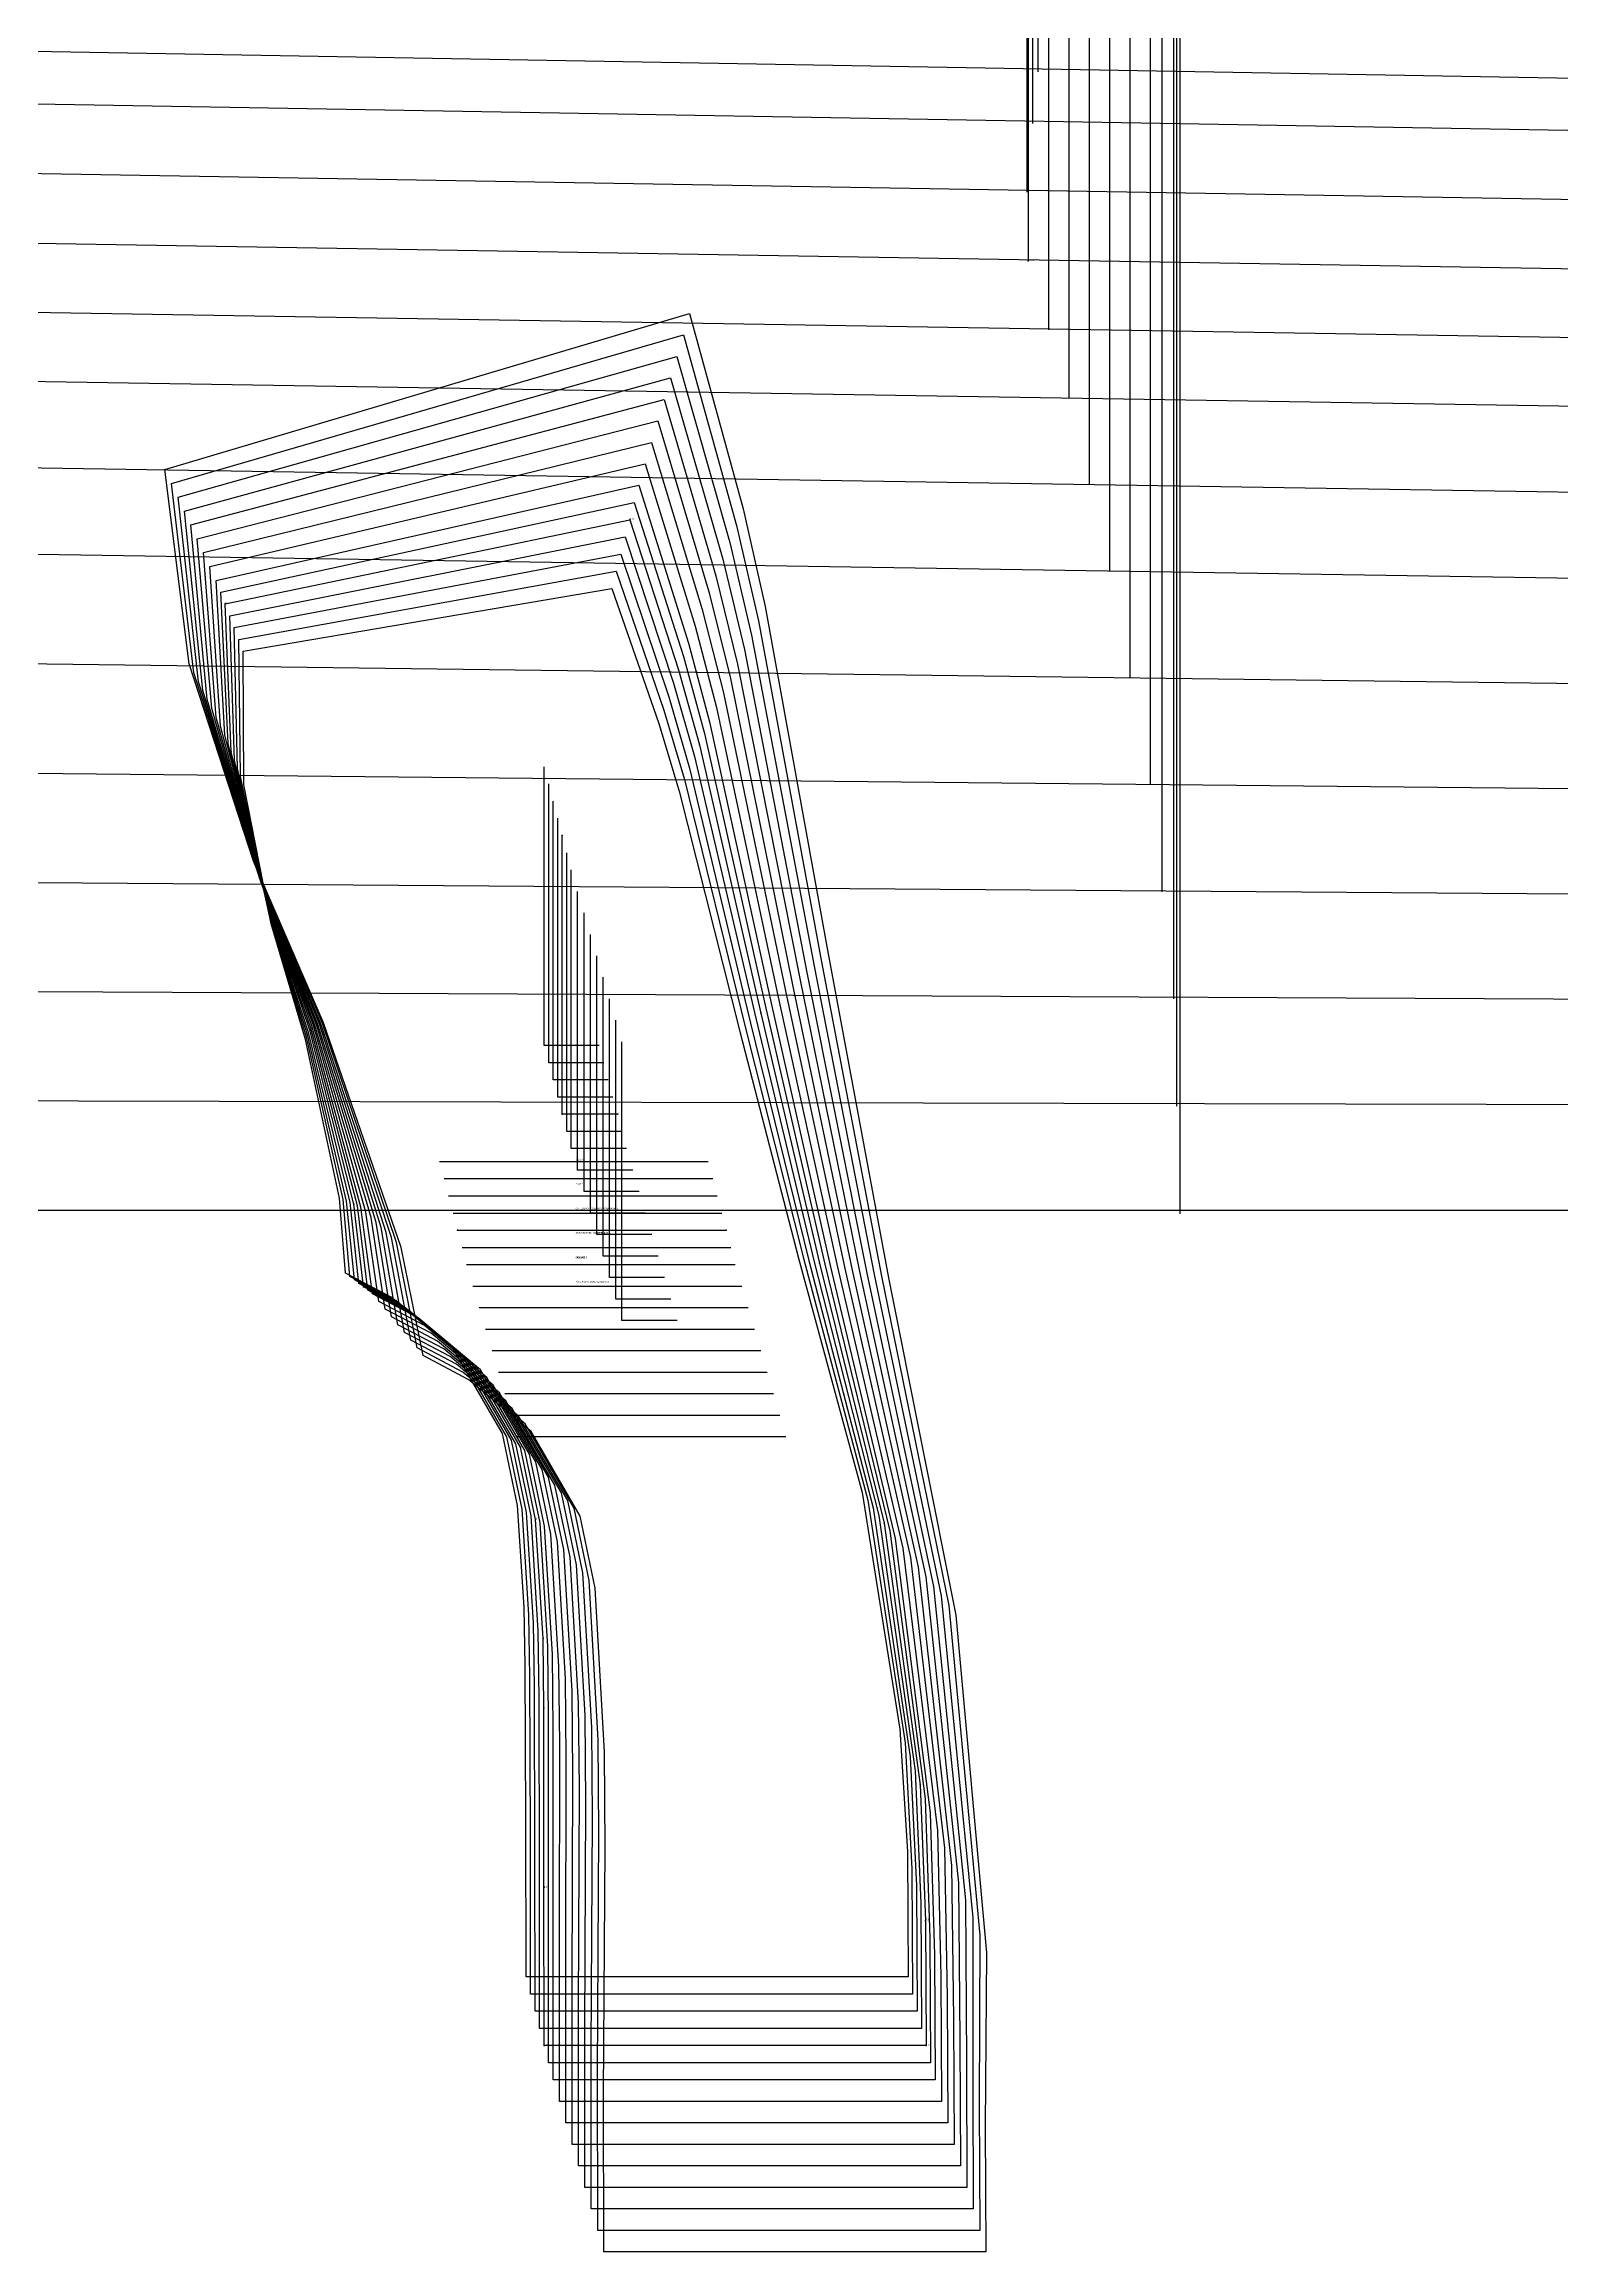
# Model space of a CAD drawing. Extents: x -42 to 1612, y -353 to 609.
# Drawn here: x 949.7 to 1170.3, y -352.7 to -31.7 of the extents above; entities that cross this region are included whole.
import ezdxf

# ---------------------------------------------------------------- set-up
doc = ezdxf.new("R2010")
doc.units = 0

# ---------------------------------------------------------------- blocks, each defined once
blk = doc.blocks.new('GMX732XS17SFR_44')
at = {"layer": '1'}
blk.add_lwpolyline([(1306.002, -38.9205), (1286.0021, -38.6995), (856.4499, -31.1786)], dxfattribs=at)
at = {"layer": '8'}
blk.add_line((1094.1559, 443.5755), (1094.1559, -35.7201), dxfattribs=at)
blk = doc.blocks.new('GMX732XS17SFR_46')
at = {"layer": '1'}
blk.add_lwpolyline([(1303.9624, -46.4211), (1283.9624, -46.2001), (846.9021, -38.6792)], dxfattribs=at)
at = {"layer": '8'}
blk.add_line((1093.3583, 451.0736), (1093.3583, -43.2182), dxfattribs=at)
blk = doc.blocks.new('GMX732XS17SFR_48')
at = {"layer": '1'}
blk.add_lwpolyline([(1302.0879, -56.4211), (1282.0879, -56.2001), (837.3517, -48.6792)], dxfattribs=at)
at = {"layer": '8'}
blk.add_line((1092.5582, 461.0736), (1092.5582, -53.2181), dxfattribs=at)
blk = doc.blocks.new('GMX732XS17SFR_50')
at = {"layer": '1'}
blk.add_lwpolyline([(1301.0388, -66.421), (1281.0389, -66.2001), (828.8021, -58.6791)], dxfattribs=at)
at = {"layer": '2'}
blk.add_point((1092.7588, -63.2181), dxfattribs=at)
at = {"layer": '8'}
blk.add_line((1092.7588, 471.0735), (1092.7588, -63.2181), dxfattribs=at)
at = {"layer": '2'}
blk.add_text('# 193', height=0.25, dxfattribs=at).set_placement((1092.7588, -63.2181))
blk = doc.blocks.new('GMX732XS17SFR_52')
at = {"layer": '1'}
blk.add_lwpolyline([(1302.7407, -76.421), (1282.7407, -76.2001), (823.0032, -68.6791)], dxfattribs=at)
at = {"layer": '8'}
blk.add_line((1095.7103, 481.0735), (1095.7103, -73.2181), dxfattribs=at)
blk = doc.blocks.new('GMX732XS17SFR_54')
at = {"layer": '1'}
blk.add_lwpolyline([(1304.4425, -86.421), (1284.4425, -86.2), (817.2044, -78.6791)], dxfattribs=at)
at = {"layer": '8'}
blk.add_line((1098.6618, 491.0735), (1098.6618, -83.2181), dxfattribs=at)
blk = doc.blocks.new('GMX732XS17SFR_56')
at = {"layer": '1'}
blk.add_lwpolyline([(1306.1443, -98.9203), (1286.1443, -98.6994), (811.4056, -91.1784)], dxfattribs=at)
at = {"layer": '8'}
blk.add_line((1101.6133, 503.5728), (1101.6133, -95.7174), dxfattribs=at)
blk = doc.blocks.new('GMX732XS17SFR_58')
at = {"layer": '1'}
blk.add_lwpolyline([(1307.8461, -111.4197), (1287.8461, -111.1987), (805.6068, -103.6778)], dxfattribs=at)
at = {"layer": '8'}
blk.add_line((1104.5648, 516.0722), (1104.5648, -108.2168), dxfattribs=at)
blk = doc.blocks.new('GMX732XS17SFR_60')
at = {"layer": '1'}
blk.add_lwpolyline([(1310.6959, -126.4209), (1290.696, -126.2), (798.5583, -119.9287)], dxfattribs=at)
at = {"layer": '8'}
blk.add_line((1107.5162, 531.65), (1107.5162, -123.7946), dxfattribs=at)
blk = doc.blocks.new('GMX732XS17SFR_62')
at = {"layer": '1'}
blk.add_lwpolyline([(1313.6423, -141.4222), (1293.6424, -141.2012), (791.5098, -136.1796)], dxfattribs=at)
at = {"layer": '8'}
blk.add_line((1110.4677, 547.2278), (1110.4677, -139.3724), dxfattribs=at)
blk = doc.blocks.new('GMX732XS17SFR_64')
at = {"layer": '1'}
blk.add_lwpolyline([(1316.604, -156.4234), (1296.604, -156.2024), (784.4613, -152.4305)], dxfattribs=at)
at = {"layer": '8'}
blk.add_line((1112.1695, 562.8056), (1112.1695, -154.9502), dxfattribs=at)
blk = doc.blocks.new('GMX732XS17SFR_66')
at = {"layer": '1'}
blk.add_lwpolyline([(1319.652, -171.4247), (1299.652, -171.2037), (777.4128, -168.6815)], dxfattribs=at)
at = {"layer": '8'}
blk.add_line((1113.8713, 578.3835), (1113.8713, -170.528), dxfattribs=at)
blk = doc.blocks.new('GMX732XS17SFR_68')
at = {"layer": '1'}
blk.add_lwpolyline([(1322.6035, -186.4259), (1302.6035, -186.2049), (770.3643, -184.9324)], dxfattribs=at)
at = {"layer": '8'}
blk.add_line((1114.3235, 593.9613), (1114.3235, -186.1059), dxfattribs=at)
blk = doc.blocks.new('GMX732XS17SFR_70')
at = {"layer": '1'}
blk.add_lwpolyline([(1325.5549, -201.5186), (1305.555, -201.2976), (763.3158, -201.2747)], dxfattribs=at)
at = {"layer": '8'}
blk.add_line((1114.7756, 609.4451), (1114.7756, -201.7751), dxfattribs=at)
blk = doc.blocks.new('GMX732XS17SI4_42')
at = {"layer": '1'}
for points in [[(978.6138, -119.9566), (1032.1849, -110.8431)], [(1032.1849, -110.8431), (1039.0531, -130.4824), (1042.0147, -140.3122), (1050.8844, -175.4709), (1059.3401, -208.2191), (1068.6187, -242.3008), (1074.1051, -276.6772), (1075.1897, -294.4978), (1075.2735, -312.7071)], [(993.4702, -210.3883), (992.5939, -199.4739), (987.6409, -176.4081), (982.6727, -159.6137), (978.6798, -139.4105), (978.6138, -119.9566)], [(1018.4994, -244.2007), (1016.2972, -233.7029), (1009.1624, -221.4398), (1000.1251, -213.8909), (993.4702, -210.3883)], [(1019.7262, -312.7071), (1019.7186, -289.748), (1019.6221, -267.556), (1019.4748, -258.9454), (1018.4994, -244.2007)], [(1075.2735, -312.7071), (1019.7262, -312.7071)]]:
    blk.add_lwpolyline(points, dxfattribs=at)
at = {"layer": '5'}
blk.add_line((1007.1456, -194.1576), (1046.2311, -194.1576), dxfattribs=at)
at = {"layer": '6'}
blk.add_line((1075.2735, -312.7071), (1019.7262, -312.7071), dxfattribs=at)
at = {"layer": '7'}
blk.add_line((1007.1456, -194.1576), (1046.2311, -194.1576), dxfattribs=at)
at = {"layer": '8'}
blk.add_lwpolyline([(1030.3841, -177.2971), (1022.3729, -177.2971), (1022.3729, -136.7663)], dxfattribs=at)
at = {"layer": '1'}
for s, p in [('SIZE: 42', (1026.9424, -208.2191)), ('Piece Name: GMX732XS17SI4', (1026.9424, -211.7751))]:
    blk.add_text(s, height=0.25, dxfattribs=at).set_placement(p)
blk = doc.blocks.new('GMX732XS17SI4_44')
at = {"layer": '1'}
for points in [[(977.9585, -118.2421), (1032.8403, -108.3438)], [(1032.8403, -108.3438), (1039.7668, -128.5317), (1042.7462, -138.6333), (1051.6312, -174.7521), (1060.1072, -208.3969), (1069.4188, -243.4133), (1074.8392, -278.7092), (1075.845, -296.9972), (1075.9288, -315.2064)], [(994.1256, -210.8886), (993.1146, -199.6974), (987.7984, -176.0779), (982.5279, -158.8948), (978.2252, -138.204), (977.9585, -118.2421)], [(1019.1547, -244.7011), (1016.9526, -234.2033), (1009.8177, -221.9402), (1000.7804, -214.3913), (994.1256, -210.8886)], [(1020.3815, -315.2064), (1020.3739, -292.2474), (1020.3003, -269.0826), (1020.1555, -260.0935), (1019.1547, -244.7011)], [(1075.9288, -315.2064), (1020.3815, -315.2064)]]:
    blk.add_lwpolyline(points, dxfattribs=at)
at = {"layer": '5'}
blk.add_line((1007.8009, -196.657), (1046.8865, -196.657), dxfattribs=at)
at = {"layer": '6'}
blk.add_line((1075.9288, -315.2064), (1020.3815, -315.2064), dxfattribs=at)
at = {"layer": '7'}
blk.add_line((1007.8009, -196.657), (1046.8865, -196.657), dxfattribs=at)
at = {"layer": '8'}
blk.add_lwpolyline([(1031.0394, -179.7965), (1023.0282, -179.7965), (1023.0282, -139.2657)], dxfattribs=at)
at = {"layer": '1'}
for s, p in [('SIZE: 44', (1026.9424, -208.2191)), ('Piece Name: GMX732XS17SI4', (1026.9424, -211.7751))]:
    blk.add_text(s, height=0.25, dxfattribs=at).set_placement(p)
blk = doc.blocks.new('GMX732XS17SI4_46')
at = {"layer": '1'}
for points in [[(977.3031, -116.5251), (1033.493, -105.8444)], [(1033.493, -105.8444), (1040.478, -126.581), (1043.4752, -136.9543), (1052.3754, -174.0332), (1060.8717, -208.5747), (1070.2189, -244.5258), (1075.5732, -280.7437), (1076.4978, -299.4965), (1076.5816, -317.7058)], [(994.7784, -211.389), (993.6328, -199.9209), (987.9534, -175.7477), (982.3806, -158.176), (977.768, -136.9975), (977.3031, -116.5251)], [(1019.8075, -245.2015), (1017.6053, -234.7037), (1010.4705, -222.4406), (1001.4332, -214.8917), (994.7784, -211.389)], [(1021.0343, -317.7058), (1021.0267, -294.7467), (1020.9734, -270.6091), (1020.8337, -261.2416), (1019.8075, -245.2015)], [(1076.5816, -317.7058), (1021.0343, -317.7058)]]:
    blk.add_lwpolyline(points, dxfattribs=at)
at = {"layer": '5'}
blk.add_line((1008.4537, -199.1564), (1047.5392, -199.1564), dxfattribs=at)
at = {"layer": '6'}
blk.add_line((1076.5816, -317.7058), (1021.0343, -317.7058), dxfattribs=at)
at = {"layer": '7'}
blk.add_line((1008.4537, -199.1564), (1047.5392, -199.1564), dxfattribs=at)
at = {"layer": '8'}
blk.add_lwpolyline([(1031.6922, -182.2959), (1023.681, -182.2959), (1023.681, -141.7651)], dxfattribs=at)
at = {"layer": '1'}
for s, p in [('SIZE: 46', (1026.9424, -208.2191)), ('Piece Name: GMX732XS17SI4', (1026.9424, -211.7751))]:
    blk.add_text(s, height=0.25, dxfattribs=at).set_placement(p)
blk = doc.blocks.new('GMX732XS17SI4_48')
at = {"layer": '1'}
for points in [[(976.6478, -114.8106), (1034.1483, -103.345)], [(1034.1483, -103.345), (1041.1918, -124.6302), (1044.2068, -135.2754), (1053.1221, -173.3144), (1061.6388, -208.7525), (1071.019, -245.6384), (1076.3073, -282.7757), (1077.1531, -301.9959), (1077.2369, -320.2052)], [(995.4337, -211.8894), (994.1535, -200.1444), (988.1109, -175.4175), (982.2358, -157.4572), (977.3133, -135.791), (976.6478, -114.8106)], [(1020.4628, -245.7019), (1018.2607, -235.2041), (1011.1258, -222.9409), (1002.0885, -215.3921), (995.4337, -211.8894)], [(1021.6897, -320.2052), (1021.682, -297.2461), (1021.6516, -272.1357), (1021.5144, -262.3897), (1020.4628, -245.7019)], [(1077.2369, -320.2052), (1021.6897, -320.2052)]]:
    blk.add_lwpolyline(points, dxfattribs=at)
at = {"layer": '5'}
blk.add_line((1009.109, -201.6557), (1048.1945, -201.6557), dxfattribs=at)
at = {"layer": '6'}
blk.add_line((1077.2369, -320.2052), (1021.6897, -320.2052), dxfattribs=at)
at = {"layer": '7'}
blk.add_line((1009.109, -201.6557), (1048.1945, -201.6557), dxfattribs=at)
at = {"layer": '8'}
blk.add_lwpolyline([(1032.3475, -184.7952), (1024.3363, -184.7952), (1024.3363, -144.2644)], dxfattribs=at)
at = {"layer": '1'}
for s, p in [('SIZE: 48', (1026.9424, -208.2191)), ('Piece Name: GMX732XS17SI4', (1026.9424, -211.7751))]:
    blk.add_text(s, height=0.25, dxfattribs=at).set_placement(p)
blk = doc.blocks.new('GMX732XS17SI4_50')
at = {"layer": '1'}
for points in [[(975.995, -113.0935), (1034.8037, -100.8457)], [(1034.8037, -100.8457), (1041.9081, -122.677), (1044.9383, -133.5939), (1053.8715, -172.5956), (1062.4084, -208.9277), (1071.8216, -246.7509), (1077.0439, -284.8077), (1077.8084, -304.4953), (1077.8922, -322.7045)], [(996.089, -212.3898), (994.6767, -200.368), (988.2683, -175.0873), (982.0936, -156.7384), (976.8612, -134.582), (975.995, -113.0935)], [(1021.1182, -246.2022), (1018.916, -235.7044), (1011.7811, -223.4413), (1002.7438, -215.8924), (996.089, -212.3898)], [(1022.345, -322.7045), (1022.3374, -299.7455), (1022.3297, -273.6597), (1022.1977, -263.5378), (1021.1182, -246.2022)], [(1077.8922, -322.7045), (1022.345, -322.7045)]]:
    blk.add_lwpolyline(points, dxfattribs=at)
at = {"layer": '2'}
for p in [(1034.8037, -100.8457), (1034.8037, -100.8457), (975.995, -113.0935), (975.995, -113.0935), (1024.9916, -146.7638), (1024.9916, -187.2946), (1033.0028, -187.2946), (1009.7644, -204.1551), (1048.8499, -204.1551), (996.089, -212.3898), (996.089, -212.3898), (1021.1182, -246.2022), (1021.1182, -246.2022), (1022.3297, -273.6597), (1022.345, -322.7045), (1077.8922, -322.7045), (1077.8922, -322.7045)]:
    blk.add_point(p, dxfattribs=at)
at = {"layer": '3'}
for p in [(1041.9081, -122.677), (976.8612, -134.582), (1044.9383, -133.5939), (982.0936, -156.7384), (1053.8715, -172.5956), (988.2683, -175.0873), (994.6767, -200.368), (1062.4084, -208.9277), (1002.7438, -215.8924), (1011.7811, -223.4413), (1018.916, -235.7044), (1071.8216, -246.7509), (1022.1977, -263.5378), (1077.0439, -284.8077), (1022.3374, -299.7455), (1077.8084, -304.4953)]:
    blk.add_point(p, dxfattribs=at)
at = {"layer": '4'}
for p in [(1021.1182, -246.2022, -3.998), (1021.1182, -246.2022, -3.998), (1022.345, -322.7045, -3.998)]:
    blk.add_point(p, dxfattribs=at)
at = {"layer": '5'}
blk.add_line((1009.7644, -204.1551), (1048.8499, -204.1551), dxfattribs=at)
at = {"layer": '6'}
blk.add_line((1077.8922, -322.7045), (1022.345, -322.7045), dxfattribs=at)
at = {"layer": '7'}
blk.add_line((1009.7644, -204.1551), (1048.8499, -204.1551), dxfattribs=at)
at = {"layer": '8'}
blk.add_lwpolyline([(1033.0028, -187.2946), (1024.9916, -187.2946), (1024.9916, -146.7638)], dxfattribs=at)
at = {"layer": '1'}
for s, p in [('SIZE: 50', (1026.9424, -193.9951)), ('Fabric: 2', (1026.9424, -197.5511)), ('CATEGORY: COLLAR STAND UP INTE', (1026.9424, -201.1071)), ('ANNOTATION: 1XINTERLINING', (1026.9424, -204.6631)), ('Quantity: 1', (1026.9424, -208.2191)), ('Piece Name: GMX732XS17SI4', (1026.9424, -211.7751))]:
    blk.add_text(s, height=0.25, dxfattribs=at).set_placement(p)
at = {"layer": '2'}
for s, p in [('# 52', (1034.8037, -100.8457)), ('# 52', (1034.8037, -100.8457)), ('# 2', (975.995, -113.0935)), ('# 1', (996.089, -212.3898)), ('# 1', (996.089, -212.3898)), ('# 1', (1021.1182, -246.2022)), ('# 1', (1021.1182, -246.2022)), ('# 0', (1022.345, -322.7045)), ('# 0', (1077.8922, -322.7045)), ('# 0', (1077.8922, -322.7045))]:
    blk.add_text(s, height=0.25, dxfattribs=at).set_placement(p)
at = {"layer": '3'}
for p in [(1022.3374, -299.7455), (1077.8084, -304.4953)]:
    blk.add_text('# 0', height=0.25, dxfattribs=at).set_placement(p)
at = {"layer": '8'}
blk.add_text('B', height=0.25, dxfattribs=at).set_placement((1033.0028, -187.2946))
blk = doc.blocks.new('GMX732XS17SI4_52')
at = {"layer": '1'}
for points in [[(975.3397, -111.3791), (1035.459, -98.3463)], [(1035.459, -98.3463), (1042.6218, -120.7262), (1045.6673, -131.915), (1054.6182, -171.8793), (1063.1755, -209.1055), (1072.6217, -247.866), (1077.7779, -286.8422), (1078.4637, -306.9946), (1078.5476, -325.2039)], [(996.7443, -212.8902), (995.1975, -200.594), (988.4233, -174.7597), (981.9488, -156.0221), (976.4065, -133.3755), (975.3397, -111.3791)], [(1021.7735, -246.7026), (1019.5713, -236.2048), (1012.4364, -223.9417), (1003.3991, -216.3928), (996.7443, -212.8902)], [(1023.0003, -325.2039), (1022.9927, -302.2448), (1023.0054, -275.1862), (1022.8784, -264.6884), (1021.7735, -246.7026)], [(1078.5476, -325.2039), (1023.0003, -325.2039)]]:
    blk.add_lwpolyline(points, dxfattribs=at)
at = {"layer": '5'}
blk.add_line((1010.4197, -206.6545), (1049.5052, -206.6545), dxfattribs=at)
at = {"layer": '6'}
blk.add_line((1078.5476, -325.2039), (1023.0003, -325.2039), dxfattribs=at)
at = {"layer": '7'}
blk.add_line((1010.4197, -206.6545), (1049.5052, -206.6545), dxfattribs=at)
at = {"layer": '8'}
blk.add_lwpolyline([(1033.6581, -189.7939), (1025.647, -189.7939), (1025.647, -149.2632)], dxfattribs=at)
at = {"layer": '1'}
for s, p in [('SIZE: 52', (1026.9424, -208.2191)), ('Piece Name: GMX732XS17SI4', (1026.9424, -211.7751))]:
    blk.add_text(s, height=0.25, dxfattribs=at).set_placement(p)
blk = doc.blocks.new('GMX732XS17SI4_54')
at = {"layer": '1'}
for points in [[(974.6844, -109.6646), (1036.1143, -95.847)], [(1036.1143, -95.847), (1043.3355, -118.7755), (1046.3988, -130.236), (1055.365, -171.1605), (1063.9426, -209.2833), (1073.4218, -248.9785), (1078.512, -288.8743), (1079.1191, -309.494), (1079.2029, -327.7032)], [(997.3996, -213.3905), (995.7182, -200.8175), (988.5807, -174.4295), (981.804, -155.3033), (975.9519, -132.169), (974.6844, -109.6646)], [(1022.4288, -247.203), (1020.2266, -236.7052), (1013.0918, -224.4421), (1004.0544, -216.8932), (997.3996, -213.3905)], [(1023.6556, -327.7032), (1023.648, -304.7442), (1023.6836, -276.7127), (1023.5591, -265.8365), (1022.4288, -247.203)], [(1079.2029, -327.7032), (1023.6556, -327.7032)]]:
    blk.add_lwpolyline(points, dxfattribs=at)
at = {"layer": '5'}
blk.add_line((1011.075, -209.1538), (1050.1605, -209.1538), dxfattribs=at)
at = {"layer": '6'}
blk.add_line((1079.2029, -327.7032), (1023.6556, -327.7032), dxfattribs=at)
at = {"layer": '7'}
blk.add_line((1011.075, -209.1538), (1050.1605, -209.1538), dxfattribs=at)
at = {"layer": '8'}
blk.add_lwpolyline([(1034.3135, -192.2933), (1026.3023, -192.2933), (1026.3023, -151.7625)], dxfattribs=at)
at = {"layer": '1'}
for s, p in [('SIZE: 54', (1026.9424, -208.2191)), ('Piece Name: GMX732XS17SI4', (1026.9424, -211.7751))]:
    blk.add_text(s, height=0.25, dxfattribs=at).set_placement(p)
blk = doc.blocks.new('GMX732XS17SI4_56')
at = {"layer": '1'}
for points in [[(973.7573, -107.6503), (1037.0414, -92.7228)], [(1037.0414, -92.7228), (1044.3338, -116.3371), (1047.4199, -128.1354), (1056.4064, -170.2613), (1065.0094, -209.5043), (1074.5318, -250.3679), (1079.5407, -291.4168), (1080.0461, -312.6182), (1080.13, -330.8274)], [(998.3267, -214.5158), (996.4547, -201.549), (988.8017, -174.3787), (981.5983, -154.7013), (975.3067, -130.8761), (973.7573, -107.6503)], [(1023.3559, -248.3282), (1021.1537, -237.8304), (1014.0189, -225.5673), (1004.9815, -218.0184), (998.3267, -214.5158)], [(1024.5827, -330.8274), (1024.5751, -307.8684), (1024.631, -278.8641), (1024.5116, -267.6094), (1023.3559, -248.3282)], [(1080.13, -330.8274), (1024.5827, -330.8274)]]:
    blk.add_lwpolyline(points, dxfattribs=at)
at = {"layer": '5'}
blk.add_line((1012.0021, -212.278), (1051.0876, -212.278), dxfattribs=at)
at = {"layer": '6'}
blk.add_line((1080.13, -330.8274), (1024.5827, -330.8274), dxfattribs=at)
at = {"layer": '7'}
blk.add_line((1012.0021, -212.278), (1051.0876, -212.278), dxfattribs=at)
at = {"layer": '8'}
blk.add_lwpolyline([(1035.2406, -195.4175), (1027.2294, -195.4175), (1027.2294, -154.8867)], dxfattribs=at)
at = {"layer": '1'}
for s, p in [('SIZE: 56', (1026.9424, -208.2191)), ('Piece Name: GMX732XS17SI4', (1026.9424, -211.7751))]:
    blk.add_text(s, height=0.25, dxfattribs=at).set_placement(p)
blk = doc.blocks.new('GMX732XS17SI4_58')
at = {"layer": '1'}
for points in [[(972.8302, -105.6361), (1037.9685, -89.5986)], [(1037.9685, -89.5986), (1045.3345, -113.8987), (1048.4435, -126.0374), (1057.4503, -169.3622), (1066.0787, -209.7278), (1075.6418, -251.7598), (1080.5668, -293.9568), (1080.9733, -315.7424), (1081.0571, -333.9516)], [(999.2538, -215.641), (997.1914, -202.2831), (989.0227, -174.3279), (981.3926, -154.0993), (974.6616, -129.5832), (972.8302, -105.6361)], [(1024.283, -249.4535), (1022.0808, -238.9556), (1014.946, -226.6925), (1005.9086, -219.1436), (999.2538, -215.641)], [(1025.5098, -333.9516), (1025.5022, -310.9926), (1025.5809, -281.0155), (1025.4641, -269.3823), (1024.283, -249.4535)], [(1081.0571, -333.9516), (1025.5098, -333.9516)]]:
    blk.add_lwpolyline(points, dxfattribs=at)
at = {"layer": '5'}
blk.add_line((1012.9292, -215.4022), (1052.0147, -215.4022), dxfattribs=at)
at = {"layer": '6'}
blk.add_line((1081.0571, -333.9516), (1025.5098, -333.9516), dxfattribs=at)
at = {"layer": '7'}
blk.add_line((1012.9292, -215.4022), (1052.0147, -215.4022), dxfattribs=at)
at = {"layer": '8'}
blk.add_lwpolyline([(1036.1677, -198.5417), (1028.1565, -198.5417), (1028.1565, -158.0109)], dxfattribs=at)
at = {"layer": '1'}
for s, p in [('SIZE: 58', (1026.9424, -208.2191)), ('Piece Name: GMX732XS17SI4', (1026.9424, -211.7751))]:
    blk.add_text(s, height=0.25, dxfattribs=at).set_placement(p)
blk = doc.blocks.new('GMX732XS17SI4_60')
at = {"layer": '1'}
for points in [[(971.9006, -103.6219), (1038.8956, -86.4744)], [(1038.8956, -86.4744), (1046.3353, -111.4603), (1049.4645, -123.9368), (1058.4917, -168.463), (1067.1455, -209.9488), (1076.7518, -253.1517), (1081.593, -296.4993), (1081.9003, -318.8666), (1081.9842, -337.0758)], [(1000.1809, -216.7662), (997.9305, -203.0146), (989.2437, -174.2771), (981.1868, -153.4973), (974.0164, -128.2904), (971.9006, -103.6219)], [(1025.2101, -250.5787), (1023.0079, -240.0809), (1015.8731, -227.8177), (1006.8357, -220.2688), (1000.1809, -216.7662)], [(1026.4369, -337.0758), (1026.4293, -314.1168), (1026.5309, -283.1643), (1026.4166, -271.1552), (1025.2101, -250.5787)], [(1081.9842, -337.0758), (1026.4369, -337.0758)]]:
    blk.add_lwpolyline(points, dxfattribs=at)
at = {"layer": '5'}
blk.add_line((1013.8563, -218.5264), (1052.9418, -218.5264), dxfattribs=at)
at = {"layer": '6'}
blk.add_line((1081.9842, -337.0758), (1026.4369, -337.0758), dxfattribs=at)
at = {"layer": '7'}
blk.add_line((1013.8563, -218.5264), (1052.9418, -218.5264), dxfattribs=at)
at = {"layer": '8'}
blk.add_lwpolyline([(1037.0948, -201.6659), (1029.0836, -201.6659), (1029.0836, -161.1351)], dxfattribs=at)
at = {"layer": '1'}
for s, p in [('SIZE: 60', (1026.9424, -208.2191)), ('Piece Name: GMX732XS17SI4', (1026.9424, -211.7751))]:
    blk.add_text(s, height=0.25, dxfattribs=at).set_placement(p)
blk = doc.blocks.new('GMX732XS17SI4_62')
at = {"layer": '1'}
for points in [[(970.9735, -101.6077), (1039.8227, -83.3501)], [(1039.8227, -83.3501), (1047.336, -109.0194), (1050.4856, -121.8388), (1059.5331, -167.5664), (1068.2123, -210.1698), (1077.8592, -254.5411), (1082.6192, -299.0393), (1082.8275, -321.9908), (1082.9113, -340.2)], [(1001.108, -217.8914), (998.6671, -203.7487), (989.4647, -174.2263), (980.9811, -152.8954), (973.3712, -126.995), (970.9735, -101.6077)], [(1026.1372, -251.7039), (1023.935, -241.2061), (1016.8002, -228.943), (1007.7628, -221.3941), (1001.108, -217.8914)], [(1027.364, -340.2), (1027.3564, -317.241), (1027.4783, -285.3157), (1027.3691, -272.9281), (1026.1372, -251.7039)], [(1082.9113, -340.2), (1027.364, -340.2)]]:
    blk.add_lwpolyline(points, dxfattribs=at)
at = {"layer": '5'}
blk.add_line((1014.7834, -221.6506), (1053.8689, -221.6506), dxfattribs=at)
at = {"layer": '6'}
blk.add_line((1082.9113, -340.2), (1027.364, -340.2), dxfattribs=at)
at = {"layer": '7'}
blk.add_line((1014.7834, -221.6506), (1053.8689, -221.6506), dxfattribs=at)
at = {"layer": '8'}
blk.add_lwpolyline([(1038.0219, -204.7901), (1030.0107, -204.7901), (1030.0107, -164.2593)], dxfattribs=at)
at = {"layer": '1'}
for s, p in [('SIZE: 62', (1026.9424, -208.2191)), ('Piece Name: GMX732XS17SI4', (1026.9424, -211.7751))]:
    blk.add_text(s, height=0.25, dxfattribs=at).set_placement(p)
blk = doc.blocks.new('GMX732XS17SI4_64')
at = {"layer": '1'}
for points in [[(970.0464, -99.596), (1040.7498, -80.2259)], [(1040.7498, -80.2259), (1048.3368, -106.581), (1051.5067, -119.7382), (1060.5745, -166.6672), (1069.2791, -210.3908), (1078.9692, -255.933), (1083.6453, -301.5819), (1083.7546, -325.115), (1083.8384, -343.3242)], [(1002.0351, -219.0166), (999.4037, -204.4828), (989.6857, -174.1755), (980.7753, -152.2934), (972.7261, -125.7021), (970.0464, -99.596)], [(1027.0643, -252.8291), (1024.8621, -242.3313), (1017.7273, -230.0682), (1008.6899, -222.5193), (1002.0351, -219.0166)], [(1028.2911, -343.3242), (1028.2835, -320.3652), (1028.4283, -287.4671), (1028.3216, -274.7011), (1027.0643, -252.8291)], [(1083.8384, -343.3242), (1028.2911, -343.3242)]]:
    blk.add_lwpolyline(points, dxfattribs=at)
at = {"layer": '5'}
blk.add_line((1015.7105, -224.7748), (1054.796, -224.7748), dxfattribs=at)
at = {"layer": '6'}
blk.add_line((1083.8384, -343.3242), (1028.2911, -343.3242), dxfattribs=at)
at = {"layer": '7'}
blk.add_line((1015.7105, -224.7748), (1054.796, -224.7748), dxfattribs=at)
at = {"layer": '8'}
blk.add_lwpolyline([(1038.949, -207.9143), (1030.9378, -207.9143), (1030.9378, -167.3835)], dxfattribs=at)
at = {"layer": '1'}
for s, p in [('SIZE: 64', (1026.9424, -208.2191)), ('Piece Name: GMX732XS17SI4', (1026.9424, -211.7751))]:
    blk.add_text(s, height=0.25, dxfattribs=at).set_placement(p)
blk = doc.blocks.new('GMX732XS17SI4_66')
at = {"layer": '1'}
for points in [[(969.1193, -97.5818), (1041.6769, -77.1017)], [(1041.6769, -77.1017), (1049.3376, -104.1426), (1052.5278, -117.6402), (1061.6184, -165.7681), (1070.3484, -210.6143), (1080.0792, -257.3224), (1084.674, -304.1219), (1084.6817, -328.2392), (1084.7655, -346.4484)], [(1002.9622, -220.1419), (1000.1403, -205.2143), (989.9066, -174.1247), (980.5721, -151.6914), (972.0809, -124.4093), (969.1193, -97.5818)], [(1027.9914, -253.9543), (1025.7892, -243.4565), (1018.6544, -231.1934), (1009.617, -223.6445), (1002.9622, -220.1419)], [(1029.2182, -346.4484), (1029.2106, -323.4894), (1029.3757, -289.6185), (1029.2741, -276.474), (1027.9914, -253.9543)], [(1084.7655, -346.4484), (1029.2182, -346.4484)]]:
    blk.add_lwpolyline(points, dxfattribs=at)
at = {"layer": '5'}
blk.add_line((1016.6376, -227.899), (1055.7231, -227.899), dxfattribs=at)
at = {"layer": '6'}
blk.add_line((1084.7655, -346.4484), (1029.2182, -346.4484), dxfattribs=at)
at = {"layer": '7'}
blk.add_line((1016.6376, -227.899), (1055.7231, -227.899), dxfattribs=at)
at = {"layer": '8'}
blk.add_lwpolyline([(1039.8761, -211.0385), (1031.8649, -211.0385), (1031.8649, -170.5077)], dxfattribs=at)
at = {"layer": '1'}
for s, p in [('SIZE: 66', (1026.9424, -208.2191)), ('Piece Name: GMX732XS17SI4', (1026.9424, -211.7751))]:
    blk.add_text(s, height=0.25, dxfattribs=at).set_placement(p)
blk = doc.blocks.new('GMX732XS17SI4_68')
at = {"layer": '1'}
for points in [[(968.1871, -95.5675), (1042.6015, -73.9775)], [(1042.6015, -73.9775), (1050.3358, -101.7042), (1053.5489, -115.5396), (1062.6573, -164.8689), (1071.4127, -210.8353), (1081.1866, -258.7143), (1085.6977, -306.6644), (1085.6062, -331.3634), (1085.69, -349.5726)], [(1003.8868, -221.2671), (1000.8769, -205.9483), (990.1251, -174.0739), (980.3638, -151.0894), (971.4357, -123.1164), (968.1871, -95.5675)], [(1028.916, -255.0796), (1026.7138, -244.5817), (1019.5789, -232.3186), (1010.5416, -224.7697), (1003.8868, -221.2671)], [(1030.1428, -349.5726), (1030.1352, -326.6136), (1030.3231, -291.7673), (1030.2241, -278.2469), (1028.916, -255.0796)], [(1085.69, -349.5726), (1030.1428, -349.5726)]]:
    blk.add_lwpolyline(points, dxfattribs=at)
at = {"layer": '5'}
blk.add_line((1017.5622, -231.0232), (1056.6477, -231.0232), dxfattribs=at)
at = {"layer": '6'}
blk.add_line((1085.69, -349.5726), (1030.1428, -349.5726), dxfattribs=at)
at = {"layer": '7'}
blk.add_line((1017.5622, -231.0232), (1056.6477, -231.0232), dxfattribs=at)
at = {"layer": '8'}
blk.add_lwpolyline([(1040.8006, -214.1627), (1032.7895, -214.1627), (1032.7895, -173.6319)], dxfattribs=at)
at = {"layer": '1'}
for s, p in [('SIZE: 68', (1026.9424, -208.2191)), ('Piece Name: GMX732XS17SI4', (1026.9424, -211.7751))]:
    blk.add_text(s, height=0.25, dxfattribs=at).set_placement(p)
blk = doc.blocks.new('GMX732XS17SI4_70')
at = {"layer": '1'}
for points in [[(967.2117, -93.5533), (1043.4803, -70.8534)], [(1043.4803, -70.8534), (1051.2857, -99.2658), (1054.5217, -113.4415), (1063.6505, -163.9723), (1072.4312, -211.0563), (1082.2483, -260.1062), (1086.6755, -309.2044), (1086.4851, -334.4876), (1086.5689, -352.6968)], [(1004.7656, -222.3923), (1001.5652, -206.6824), (990.2978, -174.0231), (980.1099, -150.4874), (970.7423, -121.8235), (967.2117, -93.5533)], [(1029.7948, -256.2048), (1027.5926, -245.707), (1020.4578, -233.4438), (1011.4204, -225.8949), (1004.7656, -222.3923)], [(1031.0216, -352.6968), (1031.014, -329.7378), (1031.2248, -293.9187), (1031.1283, -280.0198), (1029.7948, -256.2048)], [(1086.5689, -352.6968), (1031.0216, -352.6968)]]:
    blk.add_lwpolyline(points, dxfattribs=at)
at = {"layer": '5'}
blk.add_line((1018.441, -234.1474), (1057.5265, -234.1474), dxfattribs=at)
at = {"layer": '6'}
blk.add_line((1086.5689, -352.6968), (1031.0216, -352.6968), dxfattribs=at)
at = {"layer": '7'}
blk.add_line((1018.441, -234.1474), (1057.5265, -234.1474), dxfattribs=at)
at = {"layer": '8'}
blk.add_lwpolyline([(1041.6795, -217.2869), (1033.6683, -217.2869), (1033.6683, -176.7561)], dxfattribs=at)
at = {"layer": '1'}
for s, p in [('SIZE: 70', (1026.9424, -208.2191)), ('Piece Name: GMX732XS17SI4', (1026.9424, -211.7751))]:
    blk.add_text(s, height=0.25, dxfattribs=at).set_placement(p)

msp = doc.modelspace()

# ---------------------------------------------------------------- block references
at = {"layer": '1'}
for name in ['GMX732XS17SFR_70', 'GMX732XS17SFR_68', 'GMX732XS17SFR_66', 'GMX732XS17SFR_64', 'GMX732XS17SFR_62', 'GMX732XS17SFR_60', 'GMX732XS17SFR_58', 'GMX732XS17SFR_56', 'GMX732XS17SFR_54', 'GMX732XS17SFR_52', 'GMX732XS17SFR_50', 'GMX732XS17SFR_48', 'GMX732XS17SFR_46', 'GMX732XS17SFR_44', 'GMX732XS17SI4_70', 'GMX732XS17SI4_68', 'GMX732XS17SI4_66', 'GMX732XS17SI4_64', 'GMX732XS17SI4_62', 'GMX732XS17SI4_60', 'GMX732XS17SI4_58', 'GMX732XS17SI4_56', 'GMX732XS17SI4_54', 'GMX732XS17SI4_52', 'GMX732XS17SI4_50', 'GMX732XS17SI4_48', 'GMX732XS17SI4_46', 'GMX732XS17SI4_44', 'GMX732XS17SI4_42']:
    msp.add_blockref(name, (0, 0), dxfattribs=at)

doc.saveas('drawing.dxf')
